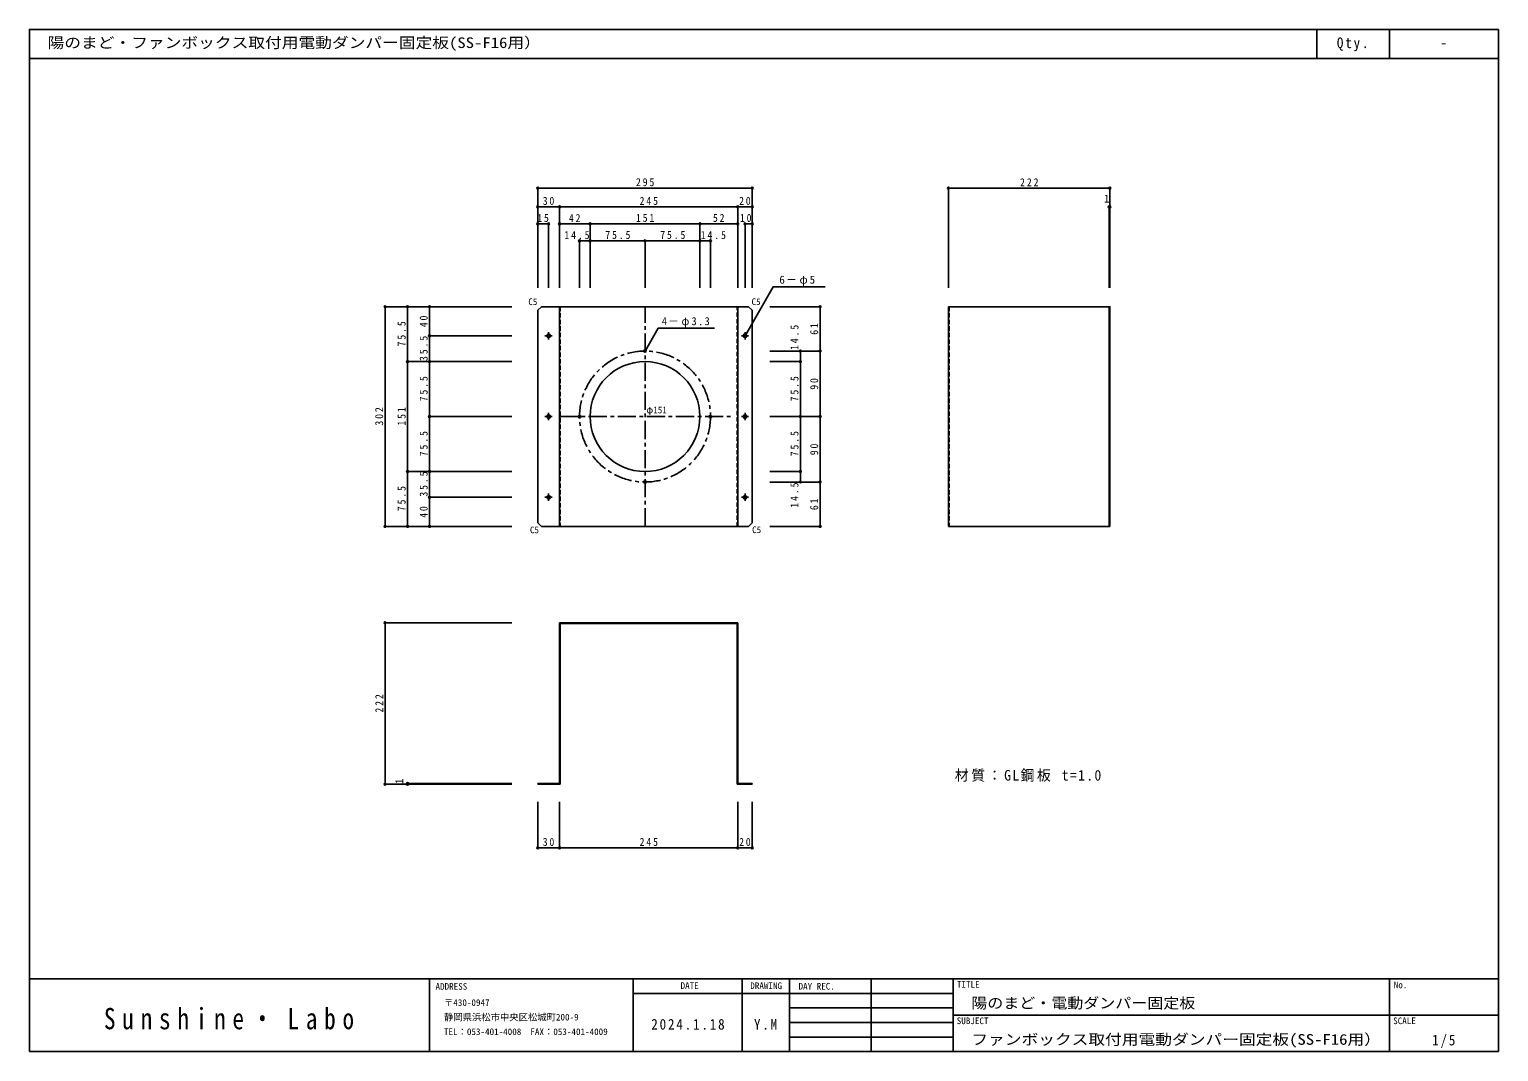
# Model space of a CAD drawing. Units: millimetres at full size, sheet at 1:5. Extents: x -3176 to 3044, y -1273 to 1617.
# Drawn here: x -3176 to -1156, y 212 to 1617 of the extents above; entities that cross this region are included whole.
import ezdxf
from ezdxf.enums import TextEntityAlignment as Align

# ---------------------------------------------------------------- set-up
doc = ezdxf.new("R2010")
doc.units = ezdxf.units.MM
doc.header["$LTSCALE"] = 5
doc.header["$PDMODE"] = 32
doc.header["$PDSIZE"] = 2.5
doc.linetypes.add('CHAIN1', pattern=[8, 5, -1, 1, -1])
doc.linetypes.add('DASHED1', pattern=[1.8, 1.2, -0.6])
doc.layers.add('0-0', color=7, linetype='Continuous')
doc.layers.add('F-0', color=2, linetype='Continuous')
doc.styles.add('ＭＳ ゴシック', font='')
doc.styles.add('ＭＳ 明朝', font='')
doc.styles.get('ＭＳ ゴシック').set_extended_font_data('MS Gothic')
doc.styles.get('ＭＳ 明朝').set_extended_font_data('MS Mincho')

msp = doc.modelspace()

# ---------------------------------------------------------------- linework, layer by layer
at = {"layer": '0-0', "color": 4}
for p, q in [((-2477.272, 1398.387), (-2182.272, 1398.387)), ((-2477.272, 1398.387), (-2477.272, 1261.077)), ((-2182.272, 1398.387), (-2182.272, 1261.077)), ((-1912.637, 1398.387), (-1690.637, 1398.387)), ((-1912.637, 1398.387), (-1912.637, 1261.077)), ((-1690.637, 1398.387), (-1690.637, 1261.077)), ((-2477.272, 1372.639), (-2447.272, 1372.639)), ((-2477.272, 1372.639), (-2477.272, 1261.077)), ((-2447.272, 1372.639), (-2447.272, 1261.077)), ((-2447.272, 1372.639), (-2202.272, 1372.639)), ((-2202.272, 1372.639), (-2202.272, 1261.077)), ((-2202.272, 1372.639), (-2182.272, 1372.639)), ((-2182.272, 1372.639), (-2182.272, 1261.077)), ((-1690.637, 1372.639), (-1691.637, 1372.639)), ((-1691.637, 1372.639), (-1691.637, 1261.077)), ((-1690.637, 1372.639), (-1690.637, 1261.077)), ((-2477.272, 1349.265), (-2462.272, 1349.265)), ((-2477.272, 1349.265), (-2477.272, 1261.077)), ((-2462.272, 1349.265), (-2462.272, 1261.077)), ((-2447.272, 1349.265), (-2405.272, 1349.265)), ((-2447.272, 1349.265), (-2447.272, 1261.077)), ((-2405.272, 1349.265), (-2405.272, 1261.077)), ((-2405.272, 1349.265), (-2254.272, 1349.265)), ((-2254.272, 1349.265), (-2254.272, 1261.077)), ((-2254.272, 1349.265), (-2202.272, 1349.265)), ((-2202.272, 1349.265), (-2202.272, 1261.077)), ((-2182.272, 1349.265), (-2192.272, 1349.265)), ((-2192.272, 1349.265), (-2192.272, 1261.077)), ((-2182.272, 1349.265), (-2182.272, 1261.077)), ((-2405.272, 1325.837), (-2419.772, 1325.837)), ((-2419.772, 1325.837), (-2419.772, 1261.077)), ((-2405.272, 1325.837), (-2329.772, 1325.837)), ((-2405.272, 1325.837), (-2405.272, 1261.077)), ((-2405.272, 1325.837), (-2405.272, 1261.077)), ((-2329.772, 1325.837), (-2329.772, 1261.077)), ((-2329.772, 1325.837), (-2254.272, 1325.837)), ((-2254.272, 1325.837), (-2254.272, 1261.077)), ((-2254.272, 1325.837), (-2239.772, 1325.837)), ((-2254.272, 1325.837), (-2254.272, 1261.077)), ((-2239.772, 1325.837), (-2239.772, 1261.077)), ((-2687.17, 1235.403), (-2687.17, 933.403)), ((-2687.17, 1235.403), (-2513.091, 1235.403)), ((-2656.261, 1235.403), (-2656.261, 1159.903)), ((-2656.261, 1235.403), (-2513.091, 1235.403)), ((-2625.977, 1195.403), (-2625.977, 1235.403)), ((-2625.977, 1235.403), (-2513.091, 1235.403)), ((-2089.044, 1235.403), (-2158.254, 1235.403)), ((-2089.044, 1235.403), (-2089.044, 1174.403)), ((-2625.977, 1159.903), (-2625.977, 1195.403)), ((-2625.977, 1195.403), (-2513.091, 1195.403)), ((-2089.044, 1174.403), (-2158.254, 1174.403)), ((-2116.11, 1174.403), (-2158.254, 1174.403)), ((-2116.11, 1174.403), (-2116.11, 1159.903)), ((-2089.044, 1174.403), (-2089.044, 1084.403)), ((-2656.261, 1159.903), (-2513.091, 1159.903)), ((-2656.261, 1159.903), (-2656.261, 1008.903)), ((-2625.977, 1159.903), (-2625.977, 1084.403)), ((-2625.977, 1159.903), (-2513.091, 1159.903)), ((-2116.11, 1159.903), (-2158.254, 1159.903)), ((-2116.11, 1159.903), (-2116.11, 1084.403)), ((-2625.977, 1084.403), (-2513.091, 1084.403)), ((-2625.977, 1084.403), (-2625.977, 1008.903)), ((-2089.044, 1084.403), (-2158.254, 1084.403)), ((-2116.11, 1084.403), (-2158.254, 1084.403)), ((-2116.11, 1084.403), (-2116.11, 1008.903)), ((-2089.044, 1084.403), (-2089.044, 994.403)), ((-2656.261, 1008.903), (-2513.091, 1008.903)), ((-2656.261, 1008.903), (-2656.261, 933.403)), ((-2625.977, 1008.903), (-2513.091, 1008.903)), ((-2625.977, 1008.903), (-2625.977, 973.403)), ((-2116.11, 1008.903), (-2158.254, 1008.903)), ((-2089.044, 994.403), (-2158.254, 994.403)), ((-2116.11, 994.403), (-2158.254, 994.403)), ((-2116.11, 1008.903), (-2116.11, 994.403)), ((-2089.044, 994.403), (-2089.044, 933.403)), ((-2625.977, 973.403), (-2513.091, 973.403)), ((-2625.977, 973.403), (-2625.977, 933.403)), ((-2687.17, 933.403), (-2513.091, 933.403)), ((-2656.261, 933.403), (-2513.091, 933.403)), ((-2625.977, 933.403), (-2513.091, 933.403)), ((-2089.044, 933.403), (-2158.254, 933.403)), ((-2687.17, 578.995), (-2687.17, 800.995)), ((-2687.17, 800.995), (-2513.091, 800.995)), ((-2687.17, 578.995), (-2513.091, 578.995)), ((-2656.261, 578.995), (-2656.261, 579.995)), ((-2656.261, 579.995), (-2513.091, 579.995)), ((-2656.261, 578.995), (-2513.091, 578.995)), ((-2477.272, 491.543), (-2477.272, 554.971)), ((-2447.272, 491.543), (-2447.272, 554.971)), ((-2202.272, 491.543), (-2202.272, 554.971)), ((-2182.272, 491.543), (-2182.272, 554.971)), ((-2477.272, 491.543), (-2447.272, 491.543)), ((-2447.272, 491.543), (-2202.272, 491.543)), ((-2202.272, 491.543), (-2182.272, 491.543))]:
    msp.add_line(p, q, dxfattribs=at)
at = {"layer": '0-0'}
for p, q in [((-2477.272, 1230.403), (-2472.272, 1235.403)), ((-2447.272, 1235.403), (-2472.272, 1235.403)), ((-2447.272, 1235.403), (-2447.272, 933.403)), ((-2202.272, 1235.403), (-2447.272, 1235.403)), ((-2202.272, 933.403), (-2202.272, 1235.403)), ((-2187.272, 1235.403), (-2202.272, 1235.403)), ((-2182.272, 1230.403), (-2187.272, 1235.403)), ((-1912.637, 1235.403), (-1912.637, 933.403)), ((-1691.637, 1235.403), (-1691.637, 933.403)), ((-2477.272, 1230.403), (-2477.272, 938.403)), ((-2182.272, 1230.403), (-2182.272, 938.403)), ((-2477.272, 938.403), (-2472.272, 933.403)), ((-2187.272, 933.403), (-2182.272, 938.403)), ((-1912.637, 933.403), (-1690.637, 933.403)), ((-2447.272, 800.995), (-2447.272, 579.995)), ((-2447.272, 800.995), (-2202.272, 800.995)), ((-2446.272, 799.995), (-2446.272, 578.995)), ((-2446.272, 799.995), (-2203.272, 799.995)), ((-2203.272, 799.995), (-2203.272, 578.995)), ((-2477.272, 579.995), (-2477.272, 578.995)), ((-2477.272, 579.995), (-2447.272, 579.995)), ((-2477.272, 578.995), (-2446.272, 578.995)), ((-2203.272, 578.995), (-2182.272, 578.995)), ((-2182.272, 579.995), (-2182.272, 578.995))]:
    msp.add_line(p, q, dxfattribs=at)
at = {"layer": '0-0', "linetype": 'DASHED1'}
for p, q in [((-2446.272, 1235.403), (-2446.272, 933.403)), ((-2203.272, 933.403), (-2203.272, 1235.403)), ((-1911.637, 1235.403), (-1911.637, 933.403))]:
    msp.add_line(p, q, dxfattribs=at)
at = {"layer": '0-0', "color": 4, "linetype": 'CHAIN1'}
for p, q in [((-2329.772, 933.403), (-2329.772, 1235.403)), ((-2467.272, 1195.403), (-2457.272, 1195.403)), ((-2462.272, 1190.403), (-2462.272, 1200.403)), ((-2197.272, 1195.403), (-2187.272, 1195.403)), ((-2192.272, 1190.403), (-2192.272, 1200.403)), ((-2467.272, 1084.403), (-2457.272, 1084.403)), ((-2462.272, 1079.403), (-2462.272, 1089.403)), ((-2447.272, 1084.403), (-2209.772, 1084.403)), ((-2197.272, 1084.403), (-2187.272, 1084.403)), ((-2192.272, 1079.403), (-2192.272, 1089.403)), ((-2467.272, 973.403), (-2457.272, 973.403)), ((-2462.272, 968.403), (-2462.272, 978.403)), ((-2197.272, 973.403), (-2187.272, 973.403)), ((-2192.272, 968.403), (-2192.272, 978.403))]:
    msp.add_line(p, q, dxfattribs=at)
at = {"layer": '0-0', "color": 4}
for points in [[(-2192.272, 1195.403), (-2153.425, 1262.688), (-2082.189, 1262.688)], [(-2329.772, 1174.403), (-2311.594, 1205.888), (-2234.383, 1205.888)]]:
    msp.add_lwpolyline(points, dxfattribs=at)
at = {"layer": '0-0'}
for points in [[(-1912.637, 1235.403), (-1690.637, 1235.403), (-1690.637, 933.403)], [(-2187.272, 933.403), (-2202.272, 933.403), (-2447.272, 933.403), (-2472.272, 933.403)], [(-2202.272, 800.995), (-2202.272, 579.995), (-2182.272, 579.995)]]:
    msp.add_lwpolyline(points, dxfattribs=at)
for centre, radius in [((-2462.272, 1195.403), 2.5), ((-2192.272, 1195.403), 2.5), ((-2329.772, 1174.403), 1.65), ((-2329.772, 1084.403), 75.5), ((-2462.272, 1084.403), 2.5), ((-2419.772, 1084.403), 1.65), ((-2239.772, 1084.403), 1.65), ((-2192.272, 1084.403), 2.5), ((-2329.772, 994.403), 1.65), ((-2462.272, 973.403), 2.5), ((-2192.272, 973.403), 2.5)]:
    msp.add_circle(centre, radius, dxfattribs=at)
at = {"layer": '0-0', "color": 4, "linetype": 'CHAIN1'}
msp.add_circle((-2329.772, 1084.403), 90, dxfattribs=at)
at = {"layer": '0-0', "color": 5}
for p in [(-2477.272, 1398.387), (-2182.272, 1398.387), (-1912.637, 1398.387), (-1690.637, 1398.387), (-2477.272, 1372.639), (-2447.272, 1372.639), (-2202.272, 1372.639), (-2182.272, 1372.639), (-1691.637, 1372.639), (-1690.637, 1372.639), (-2477.272, 1349.265), (-2462.272, 1349.265), (-2447.272, 1349.265), (-2405.272, 1349.265), (-2254.272, 1349.265), (-2202.272, 1349.265), (-2192.272, 1349.265), (-2182.272, 1349.265), (-2419.772, 1325.837), (-2405.272, 1325.837), (-2329.772, 1325.837), (-2254.272, 1325.837), (-2239.772, 1325.837), (-2687.17, 1235.403), (-2656.261, 1235.403), (-2625.977, 1235.403), (-2089.044, 1235.403), (-2625.977, 1195.403), (-2116.11, 1174.403), (-2089.044, 1174.403), (-2656.261, 1159.903), (-2625.977, 1159.903), (-2116.11, 1159.903), (-2625.977, 1084.403), (-2116.11, 1084.403), (-2089.044, 1084.403), (-2656.261, 1008.903), (-2625.977, 1008.903), (-2116.11, 1008.903), (-2116.11, 994.403), (-2089.044, 994.403), (-2625.977, 973.403), (-2687.17, 933.403), (-2656.261, 933.403), (-2625.977, 933.403), (-2089.044, 933.403), (-2687.17, 800.995), (-2687.17, 578.995), (-2656.261, 579.995), (-2656.261, 578.995), (-2477.272, 491.543), (-2447.272, 491.543), (-2202.272, 491.543), (-2182.272, 491.543)]:
    msp.add_point(p, dxfattribs=at)
at = {"layer": 'F-0', "color": 5}
for p, q in [((-1406.175, 1616.523), (-1406.175, 1576.523)), ((-1306.175, 1616.523), (-1306.175, 1576.523)), ((-1156.175, 1616.523), (-1156.175, 211.523)), ((-3176.175, 1576.523), (-1156.175, 1576.523)), ((-3176.175, 311.523), (-1156.175, 311.523)), ((-1156.175, 211.523), (-3176.175, 211.523))]:
    msp.add_line(p, q, dxfattribs=at)
at = {"layer": 'F-0'}
for p, q in [((-2626.175, 211.523), (-2626.175, 311.523)), ((-2626.175, 211.523), (-2626.175, 311.523)), ((-2346.175, 211.523), (-2346.175, 311.523)), ((-2346.175, 211.523), (-2346.175, 311.523)), ((-2196.175, 311.523), (-2196.175, 211.523)), ((-2131.175, 211.523), (-2131.175, 311.523)), ((-1906.175, 311.523), (-1906.175, 211.523)), ((-1306.175, 311.523), (-1306.175, 211.523)), ((-2346.175, 291.523), (-2131.175, 291.523)), ((-2131.175, 291.523), (-1906.175, 291.523)), ((-2131.175, 271.523), (-1906.175, 271.523)), ((-2131.175, 251.523), (-1906.175, 251.523)), ((-1906.175, 261.523), (-1156.175, 261.523)), ((-2131.175, 231.523), (-1906.175, 231.523))]:
    msp.add_line(p, q, dxfattribs=at)
at = {"layer": 'F-0', "color": 7}
for p, q in [((-2131.175, 311.523), (-2131.175, 211.523)), ((-2018.675, 311.523), (-2018.675, 211.523))]:
    msp.add_line(p, q, dxfattribs=at)
at = {"layer": 'F-0', "color": 5}
msp.add_lwpolyline([(-3176.175, 211.523), (-3176.175, 1616.523), (-1156.175, 1616.523)], dxfattribs=at)

# ---------------------------------------------------------------- texts
at = {"layer": '0-0', "style": 'ＭＳ ゴシック'}
msp.add_text('1', height=11, dxfattribs=at).set_placement((-1698.758, 1375.089), align=Align.BOTTOM_LEFT)
at = {"layer": '0-0', "color": 4, "style": 'ＭＳ ゴシック'}
for s, p in [('C5', (-2490.212, 1234.901)), ('C5', (-2183.325, 1234.901)), ('φ151', (-2327.919, 1086.143)), ('C5', (-2487.989, 921.254)), ('C5', (-2182.51, 921.5))]:
    msp.add_text(s, height=9.164, dxfattribs=at).set_placement(p, align=Align.BOTTOM_LEFT)
at = {"layer": '0-0', "style": 'ＭＳ ゴシック'}
msp.add_text('1', height=11, rotation=90, dxfattribs=at).set_placement((-2658.848, 579.278), align=Align.BOTTOM_LEFT)
at = {"layer": '0-0', "attachment_point": 7, "style": 'ＭＳ ゴシック'}
for s, insert, char_height in [('\\T1.38;\\W0.9;295', (-2342.272, 1400.887), 11), ('\\T1.38;\\W0.9;222', (-1814.137, 1400.887), 11), ('\\T1.36;\\W0.9;30', (-2470.397, 1375.139), 11), ('\\T1.38;\\W0.9;245', (-2337.272, 1375.139), 11), ('\\T1.36;\\W0.9;20', (-2200.397, 1375.139), 11), ('\\T1.36;\\W0.9;15', (-2477.897, 1351.765), 11), ('\\T1.36;\\W0.9;42', (-2434.397, 1351.765), 11), ('\\T1.38;\\W0.9;151', (-2342.272, 1351.765), 11), ('\\T1.36;\\W0.9;52', (-2236.397, 1351.765), 11), ('\\T1.36;\\W0.9;10', (-2199.238, 1351.727), 11), ('\\T1.38;\\W0.9;14.5', (-2440.626, 1328.152), 11), ('\\T1.38;\\W0.9;75.5', (-2384.397, 1328.337), 11), ('\\T1.38;\\W0.9;75.5', (-2308.897, 1328.337), 11), ('\\T1.38;\\W0.9;14.5', (-2253.151, 1328.175), 11), ('\\T1.23;6－φ5', (-2145.046, 1264.039), 11), ('\\T1.27;\\W0.95;4－φ3.3', (-2306.727, 1207.003), 11), ('\\T1.19;\\W0.95;材質：GL鋼板\\~t=1.0', (-1903.821, 582.364), 14.66), ('\\T1.36;\\W0.9;30', (-2470.397, 494.043), 11), ('\\T1.38;\\W0.9;245', (-2337.272, 494.043), 11), ('\\T1.36;\\W0.9;20', (-2200.397, 494.043), 11)]:
    msp.add_mtext(s, dxfattribs=dict(at, insert=insert, char_height=char_height))
at = {"layer": '0-0', "char_height": 11, "attachment_point": 7, "rotation": 90, "style": 'ＭＳ ゴシック'}
for s, insert in [('\\T1.38;\\W0.9;75.5', (-2658.761, 1180.778)), ('\\T1.36;\\W0.9;40', (-2628.477, 1207.278)), ('\\T1.36;\\W0.9;61', (-2091.544, 1196.778)), ('\\T1.38;\\W0.9;35.5', (-2628.477, 1160.778)), ('\\T1.38;\\W0.9;14.5', (-2118.595, 1175.896)), ('\\T1.38;\\W0.9;75.5', (-2628.477, 1105.278)), ('\\T1.38;\\W0.9;75.5', (-2118.61, 1105.278)), ('\\T1.36;\\W0.9;90', (-2091.544, 1121.278)), ('\\T1.38;\\W0.9;302', (-2689.67, 1071.903)), ('\\T1.38;\\W0.9;151', (-2658.761, 1071.903)), ('\\T1.38;\\W0.9;75.5', (-2628.477, 1029.778)), ('\\T1.38;\\W0.9;75.5', (-2118.61, 1029.778)), ('\\T1.36;\\W0.9;90', (-2091.544, 1031.278)), ('\\T1.38;\\W0.9;35.5', (-2628.477, 974.278)), ('\\T1.38;\\W0.9;14.5', (-2118.696, 959.109)), ('\\T1.38;\\W0.9;75.5', (-2658.761, 954.278)), ('\\T1.36;\\W0.9;61', (-2091.544, 955.778)), ('\\T1.36;\\W0.9;40', (-2628.477, 945.278)), ('\\T1.38;\\W0.9;222', (-2689.67, 677.495))]:
    msp.add_mtext(s, dxfattribs=dict(at, insert=insert))
at = {"layer": 'F-0', "color": 7, "style": 'ＭＳ ゴシック'}
for s, width, p in [('陽のまど・ファンボックス取付用電動ダンパー固定板(SS-F16用）', 1.15, (-3151.175, 1586.523)), ('陽のまど・電動ダンパー固定板', 1.1, (-1881.175, 266.523)), ('ファンボックス取付用電動ダンパー固定板(SS-F16用）', 1.15, (-1881.175, 216.523))]:
    msp.add_text(s, height=14.66, dxfattribs=dict(at, width=width)).set_placement(p, align=Align.BOTTOM_LEFT)
msp.add_text('-', height=14.66, dxfattribs=at).set_placement((-1236.675, 1586.523), align=Align.BOTTOM_LEFT)
at = {"layer": 'F-0', "color": 4, "style": 'ＭＳ ゴシック'}
for s, p in [('ADDRESS', (-2617.786, 293.767)), ('DATE', (-2280.838, 294.96)), ('DRAWING', (-2185.019, 294.685)), ('DAY REC.', (-2118.675, 294.023)), ('TITLE', (-1900.914, 296.627)), ('No.', (-1300.289, 295.942)), ('〒430-0947', (-2606.175, 271.523)), ('静岡県浜松市中央区松城町200-9', (-2606.175, 251.523)), ('TEL：053-401-4008  FAX：053-401-4009', (-2606.175, 231.523)), ('SUBJECT', (-1901.175, 246.523)), ('SCALE', (-1301.175, 246.523))]:
    msp.add_text(s, height=9.164, dxfattribs=at).set_placement(p, align=Align.BOTTOM_LEFT)
at = {"layer": 'F-0', "color": 7, "char_height": 14.66, "attachment_point": 7, "style": 'ＭＳ ゴシック'}
for s, insert in [('\\T1.28;\\W0.9;Qty.', (-1378.55, 1586.523)), ('\\T1.28;\\W0.9;Qty.', (-1378.55, 1586.523)), ('\\T1.28;\\W0.9;2024.1.18', (-2321.175, 241.523)), ('\\T1.27;\\W0.9;Y.M', (-2179.925, 241.523)), ('\\T1.27;\\W0.9;1/5', (-1247.425, 216.523))]:
    msp.add_mtext(s, dxfattribs=dict(at, insert=insert))
at = {"layer": 'F-0', "insert": (-3073.66, 241.683), "char_height": 29.33, "attachment_point": 7, "style": 'ＭＳ 明朝'}
msp.add_mtext('\\T1.58;\\W0.8;Sunshine・Labo', dxfattribs=at)

doc.saveas('drawing.dxf')
